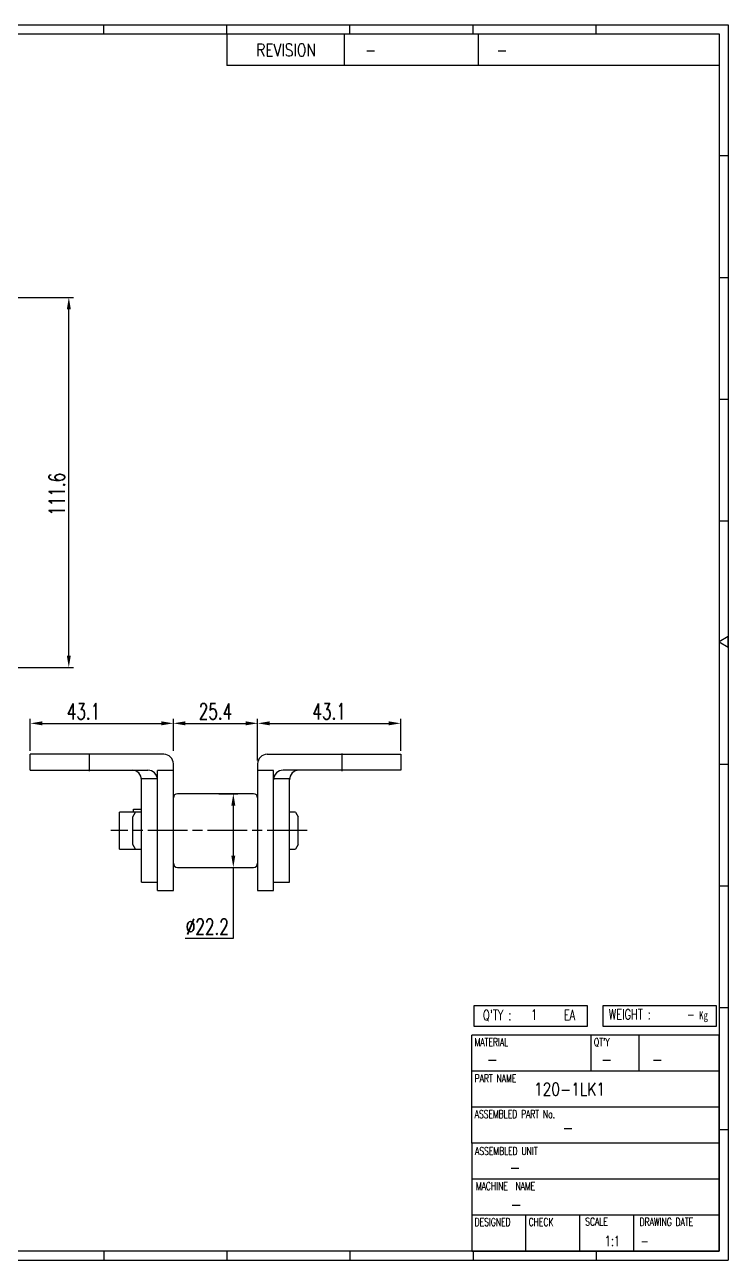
# Model space of a CAD drawing. Header units: millimetres. Extents: x 2104 to 2628, y 59 to 431.
# Drawn here: x 2416.1 to 2628.1, y 58.8 to 431.3 of the extents above; entities that cross this region are included whole.
import ezdxf
from ezdxf.enums import TextEntityAlignment as Align

# ---------------------------------------------------------------- set-up
doc = ezdxf.new("R2010")
doc.units = ezdxf.units.MM
doc.linetypes.add('AM_ISO08W050', pattern=[18, 12, -1.5, 3, -1.5])
doc.layers.get('Defpoints').update_dxf_attribs({"color": 80})
doc.layers.add('CL1', color=140, linetype='AM_ISO08W050', lineweight=25)
doc.layers.add('S-DIM', color=7, linetype='Continuous')
doc.layers.add('TITLE', color=7, linetype='Continuous')
doc.styles.add('HAN', font='ROMANS.shx', dxfattribs={"width": 0.7, "bigfont": 'whgtxt.shx'})
doc.styles.add('HKD_ST2', font='romans.shx', dxfattribs={"width": 0.7, "height": 4, "bigfont": '@extfont2.shx'})
doc.styles.add('HSG', font='SIMPLEX.shx', dxfattribs={"width": 0.7, "bigfont": 'HSG.shx'})
doc.dimstyles.new('AP2', dxfattribs={"dimscale": 2, "dimtxt": 2.4, "dimasz": 1.8, "dimexe": 0.7, "dimexo": 0.5, "dimgap": 0.6, "dimtad": 1, "dimtoh": 1, "dimdec": 1, "dimrnd": 0.01, "dimzin": 9, "dimdsep": 46, "dimtxsty": 'HSG', "dimcen": 0, "dimclrd": 251, "dimclre": 251, "dimclrt": 60, "dimazin": 2, "dimtp": 1, "dimtm": 1, "dimtfac": 0.5, "dimtdec": 1, "dimtofl": 0, "dimtmove": 0, "dimatfit": 3, "dimfxl": 0, "dimtvp": 1, "dimtolj": 2, "dimlwd": -1, "dimlwe": -1, "dimarcsym": 0})

# ---------------------------------------------------------------- blocks, each defined once
blk = doc.blocks.new('MAST')
at = {"color": 140}
for p, q in [((0, 90.118), (80.15, 90.118)), ((80.15, 90.118), (80.15, 33.191)), ((57.068, 89.693), (57.068, 88.246)), ((62.47, 89.693), (62.47, 88.246)), ((68.635, 89.693), (68.635, 88.246)), ((79.725, 88.246), (57.068, 88.246)), ((68.449, 43.961), (68.449, 44.936)), ((68.449, 44.936), (73.654, 44.936)), ((73.654, 44.936), (73.654, 43.961)), ((74.39, 43.961), (74.39, 44.936)), ((74.39, 44.936), (79.595, 44.936)), ((79.595, 44.936), (79.595, 43.961)), ((73.654, 43.961), (68.449, 43.961)), ((79.595, 43.961), (74.39, 43.961)), ((68.336, 38.59), (68.336, 43.563)), ((79.725, 43.563), (68.336, 43.563)), ((73.827, 43.563), (73.827, 41.905)), ((76.037, 43.563), (76.037, 41.905)), ((79.725, 38.59), (79.725, 43.563)), ((79.725, 41.905), (68.336, 41.905)), ((79.725, 40.248), (68.336, 40.248)), ((68.336, 38.59), (68.336, 33.616)), ((79.725, 38.59), (68.336, 38.59)), ((79.725, 33.616), (79.725, 38.59)), ((79.725, 36.932), (68.336, 36.932)), ((79.725, 35.274), (68.336, 35.274)), ((70.822, 33.616), (70.822, 35.274)), ((73.309, 33.616), (73.309, 35.274)), ((75.796, 33.616), (75.796, 35.274)), ((68.336, 33.616), (79.725, 33.616)), ((0, 33.191), (80.15, 33.191))]:
    blk.add_line(p, q, dxfattribs=at)
for p, q in [((51.404, 89.693), (51.404, 90.118)), ((57.068, 89.693), (57.068, 90.118)), ((62.732, 89.693), (62.732, 90.118)), ((68.397, 89.693), (68.397, 90.118)), ((74.061, 89.693), (74.061, 90.118)), ((79.725, 84.085), (80.15, 84.085)), ((79.725, 78.478), (80.15, 78.478)), ((79.725, 72.87), (80.15, 72.87)), ((79.725, 67.262), (80.15, 67.262)), ((79.725, 56.047), (80.15, 56.047)), ((79.725, 50.439), (80.15, 50.439)), ((79.725, 44.832), (80.15, 44.832)), ((79.725, 39.224), (80.15, 39.224)), ((51.404, 33.616), (51.404, 33.191)), ((57.068, 33.616), (57.068, 33.191)), ((62.732, 33.616), (62.732, 33.191)), ((68.397, 33.616), (68.397, 33.191)), ((74.061, 33.616), (74.061, 33.191))]:
    blk.add_line(p, q)
blk.add_lwpolyline([(0.425, 89.693), (79.725, 89.693), (79.725, 33.616), (0.425, 33.616)], close=True, dxfattribs=at)
blk.add_lwpolyline([(79.725, 61.679), (80.15, 61.433), (80.15, 61.924)], close=True)
for s, height, style, width, p in [('REVISION', 0.5806, 'HAN', 0.8, (58.415, 88.664)), ('-', 0.581, 'HAN', 0.8, (63.426, 88.664)), ('-', 0.581, 'HAN', 0.8, (69.468, 88.664)), ("Q'TY : ", 0.4746, 'HKD_ST2', 0.7, (68.857, 44.253)), ('1', 0.475, 'HKD_ST2', 0.7, (71.071, 44.275)), ('EA', 0.4746, 'HKD_ST2', 0.7, (72.578, 44.253)), ('WEIGHT : ', 0.4746, 'HKD_ST2', 0.7, (74.65, 44.286)), ('-', 0.581, 'HAN', 0.8, (69.029, 42.157)), ('-', 0.581, 'HAN', 0.8, (74.289, 42.157)), ('-', 0.581, 'HAN', 0.8, (76.623, 42.157)), ('-', 0.581, 'HAN', 0.8, (72.515, 39.013)), ('-', 0.581, 'HAN', 0.8, (70.067, 37.189)), ('-', 0.581, 'HAN', 0.8, (70.126, 35.48)), ('1:1', 0.4746, 'HKD_ST2', 0.7, (74.458, 33.848)), ('-', 0.475, 'HKD_ST2', 0.7, (76.112, 33.837))]:
    blk.add_text(s, height=height, dxfattribs=dict(style=style, width=width)).set_placement(p)
at = {"style": 'HKD_ST2', "width": 0.7}
blk.add_text('-', height=0.475, dxfattribs=at).set_placement((78.613, 44.286), align=Align.RIGHT)
at = {"color": 254, "style": 'HKD_ST2', "width": 0.7}
for s, height, p in [('MATERIAL', 0.3651, (68.474, 43.425)), ("QT'Y", 0.3651, (73.965, 43.425)), ('PART NAME', 0.3651, (68.474, 41.756)), ('ASSEMBLED PART No.', 0.36511, (68.474, 40.109)), ('ASSEMBLED UNIT', 0.36511, (68.49, 38.408)), ('MACHINE  NAME', 0.36511, (68.532, 36.794)), ('DESIGNED', 0.3651, (68.474, 35.136)), ('CHECK', 0.3651, (70.961, 35.136)), ('SCALE', 0.3651, (73.566, 35.153)), ('DRAWING DATE', 0.36511, (76.071, 35.141))]:
    blk.add_text(s, height=height, dxfattribs=at).set_placement(p, align=Align.TOP_LEFT)
at = {"layer": 'TITLE', "width": 0.8}
blk.add_text('Kg', height=0.3789, dxfattribs=at).set_placement((78.807, 44.286))
blk = doc.blocks.new('*D5')
at = {"layer": 'Defpoints', "color": 0, "transparency": 16777216}
for p in [(2359.01, 349.09), (2429.39, 349.09), (2359.01, 237.49)]:
    blk.add_point(p, dxfattribs=at)
at = {"layer": 'S-DIM', "color": 251, "linetype": 'ByBlock', "transparency": 16777216}
for p, q in [((2360.01, 349.09), (2430.79, 349.09)), ((2429.39, 241.09), (2429.39, 345.49)), ((2360.01, 237.49), (2430.79, 237.49))]:
    blk.add_line(p, q, dxfattribs=at)
at = {"layer": 'S-DIM', "color": 251, "transparency": 16777216}
for points in [[(2428.79, 345.49), (2429.99, 345.49), (2429.39, 349.09)], [(2428.79, 241.09), (2429.99, 241.09), (2429.39, 237.49)]]:
    blk.add_solid(points, dxfattribs=at)
at = {"layer": 'S-DIM', "color": 60, "transparency": 16777216, "insert": (2425.79, 289.72), "char_height": 4.8, "attachment_point": 5, "rotation": 90, "style": 'HSG'}
blk.add_mtext('\\A2;111.6', dxfattribs=at)
blk = doc.blocks.new('*D6')
at = {"layer": 'Defpoints', "color": 0, "transparency": 16777216}
for p in [(2460.89, 220.65), (2417.79, 211.32), (2460.89, 211.32)]:
    blk.add_point(p, dxfattribs=at)
at = {"layer": 'S-DIM', "color": 251, "linetype": 'ByBlock', "transparency": 16777216}
for p, q in [((2417.79, 212.32), (2417.79, 222.05)), ((2421.39, 220.65), (2457.29, 220.65)), ((2460.89, 212.32), (2460.89, 222.05))]:
    blk.add_line(p, q, dxfattribs=at)
at = {"layer": 'S-DIM', "color": 251, "transparency": 16777216}
for points in [[(2421.39, 221.25), (2421.39, 220.05), (2417.79, 220.65)], [(2457.29, 221.25), (2457.29, 220.05), (2460.89, 220.65)]]:
    blk.add_solid(points, dxfattribs=at)
at = {"layer": 'S-DIM', "color": 60, "transparency": 16777216, "insert": (2433.82, 224.25), "char_height": 4.8, "attachment_point": 5, "style": 'HSG'}
blk.add_mtext('\\A2;43.1', dxfattribs=at)
blk = doc.blocks.new('*D7')
at = {"layer": 'Defpoints', "color": 0, "transparency": 16777216}
for p in [(2486.29, 220.65), (2460.89, 211.32), (2486.29, 208.46)]:
    blk.add_point(p, dxfattribs=at)
at = {"layer": 'S-DIM', "color": 251, "linetype": 'ByBlock', "transparency": 16777216}
for p, q in [((2460.89, 212.32), (2460.89, 222.05)), ((2464.49, 220.65), (2482.69, 220.65)), ((2486.29, 209.46), (2486.29, 222.05))]:
    blk.add_line(p, q, dxfattribs=at)
at = {"layer": 'S-DIM', "color": 251, "transparency": 16777216}
for points in [[(2464.49, 221.25), (2464.49, 220.05), (2460.89, 220.65)], [(2482.69, 221.25), (2482.69, 220.05), (2486.29, 220.65)]]:
    blk.add_solid(points, dxfattribs=at)
at = {"layer": 'S-DIM', "color": 60, "transparency": 16777216, "insert": (2473.59, 224.25), "char_height": 4.8, "attachment_point": 5, "style": 'HSG'}
blk.add_mtext('\\A2;25.4', dxfattribs=at)
blk = doc.blocks.new('*D8')
at = {"layer": 'Defpoints', "color": 0, "transparency": 16777216}
for p in [(2529.39, 220.65), (2529.39, 211.32), (2486.29, 208.46)]:
    blk.add_point(p, dxfattribs=at)
at = {"layer": 'S-DIM', "color": 251, "linetype": 'ByBlock', "transparency": 16777216}
for p, q in [((2486.29, 209.46), (2486.29, 222.05)), ((2489.89, 220.65), (2525.79, 220.65)), ((2529.39, 212.32), (2529.39, 222.05))]:
    blk.add_line(p, q, dxfattribs=at)
at = {"layer": 'S-DIM', "color": 251, "transparency": 16777216}
for points in [[(2489.89, 221.25), (2489.89, 220.05), (2486.29, 220.65)], [(2525.79, 221.25), (2525.79, 220.05), (2529.39, 220.65)]]:
    blk.add_solid(points, dxfattribs=at)
at = {"layer": 'S-DIM', "color": 60, "transparency": 16777216, "insert": (2507.84, 224.25), "char_height": 4.8, "attachment_point": 5, "style": 'HSG'}
blk.add_mtext('\\A2;43.1', dxfattribs=at)
blk = doc.blocks.new('*D14')
at = {"layer": 'Defpoints', "color": 0, "transparency": 16777216}
for p in [(2473.59, 199.43), (2473.59, 177.2), (2478.96, 177.2)]:
    blk.add_point(p, dxfattribs=at)
at = {"layer": 'S-DIM', "color": 251, "linetype": 'ByBlock', "transparency": 16777216}
for p, q in [((2474.59, 199.43), (2480.36, 199.43)), ((2478.96, 195.83), (2478.96, 180.8)), ((2474.59, 177.2), (2480.36, 177.2)), ((2478.96, 177.2), (2478.96, 155.75)), ((2478.96, 155.75), (2464.48, 155.75))]:
    blk.add_line(p, q, dxfattribs=at)
at = {"layer": 'S-DIM', "color": 251, "transparency": 16777216}
for points in [[(2478.36, 195.83), (2479.56, 195.83), (2478.96, 199.43)], [(2478.36, 180.8), (2479.56, 180.8), (2478.96, 177.2)]]:
    blk.add_solid(points, dxfattribs=at)
at = {"layer": 'S-DIM', "color": 60, "transparency": 16777216, "insert": (2471.12, 159.35), "char_height": 4.8, "attachment_point": 5, "style": 'HSG'}
blk.add_mtext('\\A2;%%c22.2', dxfattribs=at)

msp = doc.modelspace()

# ---------------------------------------------------------------- linework, layer by layer
for p, q in [((2458.03, 211.32), (2417.79, 211.32)), ((2417.79, 206.52), (2417.79, 211.32)), ((2489.15, 211.32), (2529.39, 211.32)), ((2529.39, 211.32), (2529.39, 206.52)), ((2417.79, 206.52), (2453.23, 206.52)), ((2460.89, 206.42), (2456.09, 206.42)), ((2456.09, 170.22), (2456.09, 206.42)), ((2460.89, 170.22), (2460.89, 208.46)), ((2486.29, 208.46), (2486.29, 170.22)), ((2491.09, 206.42), (2486.29, 206.42)), ((2491.09, 170.22), (2491.09, 206.42)), ((2529.39, 206.52), (2493.95, 206.52)), ((2456.08, 203.92), (2451.29, 203.92)), ((2451.29, 172.72), (2451.29, 203.92)), ((2495.89, 203.92), (2491.1, 203.92)), ((2495.89, 172.72), (2495.89, 203.92)), ((2485.02, 199.43), (2462.16, 199.43)), ((2444.69, 182.76), (2444.69, 193.87)), ((2449.49, 193.87), (2444.69, 193.87)), ((2448.69, 192.49), (2449.49, 193.87)), ((2448.89, 193.87), (2448.89, 194.78)), ((2448.89, 194.78), (2451.29, 194.78)), ((2451.29, 193.87), (2449.49, 193.87)), ((2497.69, 193.87), (2495.89, 193.87)), ((2497.69, 193.87), (2498.49, 192.49)), ((2448.69, 184.15), (2448.69, 192.49)), ((2498.49, 184.15), (2498.49, 192.49)), ((2444.69, 182.76), (2449.49, 182.76)), ((2449.49, 182.76), (2448.69, 184.15)), ((2449.49, 182.76), (2451.29, 182.76)), ((2495.89, 182.76), (2497.69, 182.76)), ((2498.49, 184.15), (2497.69, 182.76)), ((2462.16, 177.2), (2485.02, 177.2)), ((2451.29, 172.72), (2456.09, 172.72)), ((2491.09, 172.72), (2495.89, 172.72)), ((2456.09, 170.22), (2460.89, 170.22)), ((2486.29, 170.22), (2491.09, 170.22))]:
    msp.add_line(p, q)
for centre, radius, start, end in [((2458.03, 208.46), 2.86, 0, 90), ((2489.15, 208.46), 2.86, 90, 180), ((2448.43, 203.66), 2.86, 0, 90), ((2453.23, 203.66), 2.86, 0, 90), ((2493.95, 203.66), 2.86, 90, 180), ((2498.75, 203.66), 2.86, 90, 180), ((2462.16, 198.16), 1.27, 90, 180), ((2485.02, 198.16), 1.27, 0, 90), ((2462.16, 178.47), 1.27, 180, 270), ((2485.02, 178.47), 1.27, 270, 0)]:
    msp.add_arc(centre, radius, start, end)
at = {"layer": 'CL1'}
for p, q in [((2435.49, 211.56), (2435.49, 206.28)), ((2511.69, 211.56), (2511.69, 206.28)), ((2501.18, 188.32), (2442, 188.32))]:
    msp.add_line(p, q, dxfattribs=at)

# ---------------------------------------------------------------- block references
at = {"color": 140, "xscale": 6.544131730458676, "yscale": 6.544131730458676, "zscale": 6.544131730458676}
msp.add_blockref('MAST', (2103.59, -158.45), dxfattribs=at)

# ---------------------------------------------------------------- texts
at = {"style": 'HAN', "width": 0.8}
msp.add_text('120-1LK1', height=3.8, dxfattribs=at).set_placement((2569.58, 108.46))

# ---------------------------------------------------------------- dimensions: what is measured, and where the dimension line sits
at = {"layer": 'S-DIM'}
dim = msp.add_linear_dim(base=(2429.39, 349.09), p1=(2359.01, 237.49), p2=(2359.01, 349.09), angle=90, dimstyle='AP2', dxfattribs=at)
dim.commit()
dim.dimension.update_dxf_attribs({"geometry": '*D5', "text_midpoint": (2429.39, 289.72), "dimtype": 128})
dim = msp.add_linear_dim(base=(2460.89, 220.65), p1=(2417.79, 211.32), p2=(2460.89, 211.32), dimstyle='AP2', dxfattribs=at)
dim.commit()
dim.dimension.update_dxf_attribs({"geometry": '*D6', "text_midpoint": (2433.82, 220.65), "dimtype": 128})
for base, p1, p2, picture, middle in [((2486.29, 220.65), (2460.89, 211.32), (2486.29, 208.46), '*D7', (2473.59, 224.25)), ((2529.39, 220.65), (2486.29, 208.46), (2529.39, 211.32), '*D8', (2507.84, 224.25))]:
    dim = msp.add_linear_dim(base=base, p1=p1, p2=p2, dimstyle='AP2', override={"dimtmove": 1}, dxfattribs=at)
    dim.commit()
    dim.dimension.update_dxf_attribs({"geometry": picture, "text_midpoint": middle})
dim = msp.add_linear_dim(base=(2478.96, 177.2), p1=(2473.59, 199.43), p2=(2473.59, 177.2), angle=90, text='%%c<>', dimstyle='AP2', dxfattribs=at)
dim.commit()
dim.dimension.update_dxf_attribs({"geometry": '*D14', "text_midpoint": (2471.12, 155.75), "dimtype": 128})

doc.saveas('drawing.dxf')
